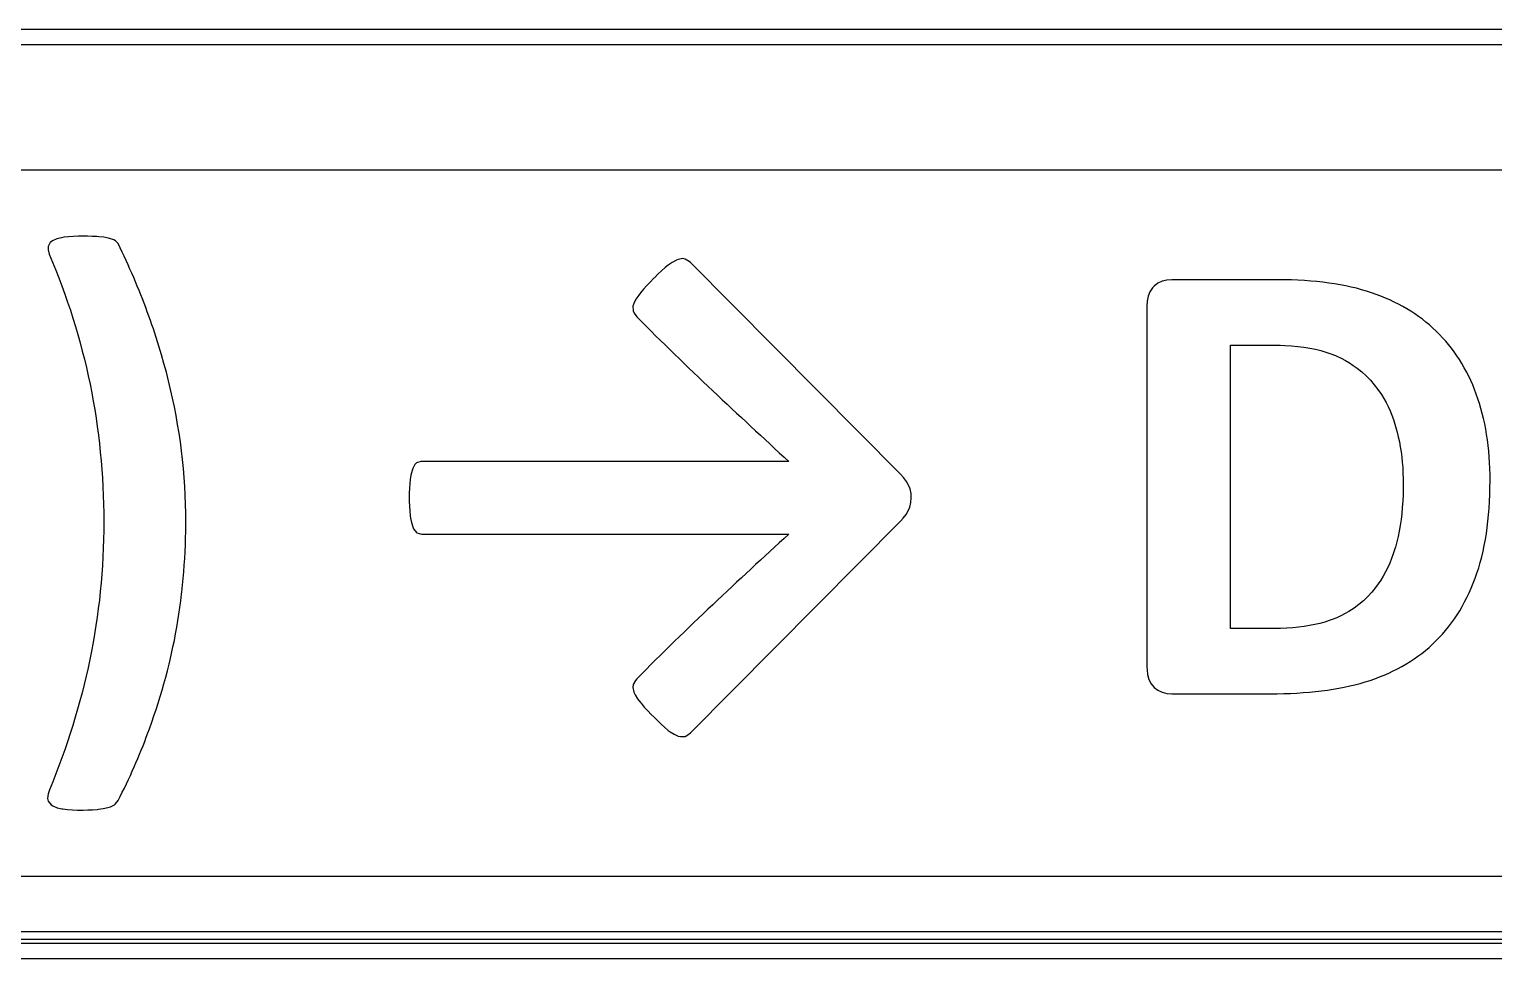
# Model space of a CAD drawing. Extents: x 107 to 207, y -142 to -86.
# Drawn here: x 141.17 to 150.63, y -92.06 to -86.06 of the extents above; entities that cross this region are included whole.
import ezdxf

# ---------------------------------------------------------------- set-up
doc = ezdxf.new("R2010")
doc.units = 0
doc.layers.add('BLACK', color=7, linetype='CONTINUOUS')

msp = doc.modelspace()

# ---------------------------------------------------------------- linework, layer by layer
at = {"layer": 'BLACK', "linetype": 'CONTINUOUS'}
for p, q in [((110.45, -86.06), (203.25, -86.06)), ((203.25, -86.16), (110.45, -86.16)), ((125.823864, -86.967067), (153.307217, -86.967067)), ((141.292009, -87.462316), (141.291969, -87.483033)), ((141.305638, -87.435975), (141.292009, -87.462316)), ((141.320586, -87.424947), (141.305638, -87.435975)), ((141.349662, -87.412819), (141.320586, -87.424947)), ((141.379183, -87.405434), (141.349662, -87.412819)), ((141.393126, -87.402965), (141.379183, -87.405434)), ((141.424911, -87.399101), (141.393126, -87.402965)), ((141.454563, -87.397041), (141.424911, -87.399101)), ((141.487971, -87.395896), (141.454563, -87.397041)), ((141.515491, -87.395638), (141.487971, -87.395896)), ((141.545946, -87.395867), (141.515491, -87.395638)), ((141.576812, -87.396672), (141.545946, -87.395867)), ((141.606894, -87.398246), (141.576812, -87.396672)), ((141.620272, -87.399302), (141.606894, -87.398246)), ((141.651667, -87.402409), (141.620272, -87.399302)), ((141.68158, -87.407797), (141.651667, -87.402409)), ((141.688415, -87.40956), (141.68158, -87.407797)), ((141.717056, -87.419162), (141.688415, -87.40956)), ((141.726517, -87.424947), (141.717056, -87.419162)), ((141.744103, -87.443265), (141.726517, -87.424947)), ((141.75742, -87.47066), (141.744103, -87.443265)), ((141.291969, -87.483033), (141.299337, -87.512142)), ((141.299337, -87.512142), (141.320889, -87.563078)), ((141.770535, -87.498074), (141.75742, -87.47066)), ((141.783449, -87.525506), (141.770535, -87.498074)), ((141.796161, -87.552957), (141.783449, -87.525506)), ((141.808671, -87.580427), (141.796161, -87.552957)), ((145.348784, -87.549623), (145.321496, -87.564529)), ((145.360851, -87.545115), (145.348784, -87.549623)), ((145.391019, -87.540421), (145.360851, -87.545115)), ((145.405547, -87.543649), (145.391019, -87.540421)), ((145.431513, -87.558762), (145.405547, -87.543649)), ((141.320889, -87.563078), (141.341766, -87.61422)), ((141.341766, -87.61422), (141.361968, -87.665568)), ((141.820979, -87.607915), (141.808671, -87.580427)), ((141.833086, -87.635421), (141.820979, -87.607915)), ((141.84499, -87.662947), (141.833086, -87.635421)), ((145.229573, -87.641357), (145.206978, -87.663817)), ((145.253421, -87.61878), (145.229573, -87.641357)), ((145.277732, -87.597322), (145.253421, -87.61878)), ((145.297103, -87.581751), (145.277732, -87.597322)), ((145.321496, -87.564529), (145.297103, -87.581751)), ((145.439986, -87.565631), (145.431513, -87.558762)), ((146.795533, -88.93217), (145.439986, -87.565631)), ((141.361968, -87.665568), (141.381494, -87.717123)), ((141.381494, -87.717123), (141.400344, -87.768883)), ((141.856693, -87.69049), (141.84499, -87.662947)), ((141.868194, -87.718053), (141.856693, -87.69049)), ((141.879494, -87.745634), (141.868194, -87.718053)), ((141.890591, -87.773234), (141.879494, -87.745634)), ((145.137016, -87.738239), (145.116852, -87.762002)), ((145.158345, -87.714585), (145.137016, -87.738239)), ((145.179638, -87.691935), (145.158345, -87.714585)), ((145.203385, -87.667462), (145.179638, -87.691935)), ((145.206978, -87.663817), (145.203385, -87.667462)), ((148.423095, -87.728171), (148.405784, -87.754641)), ((148.433914, -87.717306), (148.423095, -87.728171)), ((148.458644, -87.699675), (148.433914, -87.717306)), ((148.485938, -87.687081), (148.458644, -87.699675)), ((148.515797, -87.679525), (148.485938, -87.687081)), ((148.54822, -87.677006), (148.515797, -87.679525)), ((149.232588, -87.677006), (148.54822, -87.677006)), ((149.276681, -87.677332), (149.232588, -87.677006)), ((149.319932, -87.678311), (149.276681, -87.677332)), ((149.362342, -87.679942), (149.319932, -87.678311)), ((149.40391, -87.682226), (149.362342, -87.679942)), ((149.444636, -87.685163), (149.40391, -87.682226)), ((149.484521, -87.688752), (149.444636, -87.685163)), ((149.523565, -87.692994), (149.484521, -87.688752)), ((149.561767, -87.697889), (149.523565, -87.692994)), ((149.599127, -87.703436), (149.561767, -87.697889)), ((149.635646, -87.709635), (149.599127, -87.703436)), ((149.671324, -87.716487), (149.635646, -87.709635)), ((149.70616, -87.723992), (149.671324, -87.716487)), ((149.740155, -87.732149), (149.70616, -87.723992)), ((149.773308, -87.740959), (149.740155, -87.732149)), ((149.805619, -87.750422), (149.773308, -87.740959)), ((141.400344, -87.768883), (141.418519, -87.82085)), ((141.418519, -87.82085), (141.436019, -87.873022)), ((141.901487, -87.800852), (141.890591, -87.773234)), ((141.912181, -87.828489), (141.901487, -87.800852)), ((141.922673, -87.856144), (141.912181, -87.828489)), ((145.073621, -87.830146), (145.06823, -87.848336)), ((145.087666, -87.803038), (145.073621, -87.830146)), ((145.105733, -87.776454), (145.087666, -87.803038)), ((145.116852, -87.762002), (145.105733, -87.776454)), ((148.389375, -87.81617), (148.387752, -87.848464)), ((148.395371, -87.782986), (148.389375, -87.81617)), ((148.405784, -87.754641), (148.395371, -87.782986)), ((149.83709, -87.760537), (149.805619, -87.750422)), ((149.867833, -87.771296), (149.83709, -87.760537)), ((149.897963, -87.78269), (149.867833, -87.771296)), ((149.927481, -87.79472), (149.897963, -87.78269)), ((149.956387, -87.807386), (149.927481, -87.79472)), ((149.98468, -87.820686), (149.956387, -87.807386)), ((150.01236, -87.834623), (149.98468, -87.820686)), ((150.039429, -87.849194), (150.01236, -87.834623)), ((141.436019, -87.873022), (141.452843, -87.925401)), ((141.452843, -87.925401), (141.468992, -87.977985)), ((141.932964, -87.883818), (141.922673, -87.856144)), ((141.943052, -87.911511), (141.932964, -87.883818)), ((141.952939, -87.939222), (141.943052, -87.911511)), ((145.06823, -87.848336), (145.069958, -87.877773)), ((145.069958, -87.877773), (145.07669, -87.892508)), ((145.07669, -87.892508), (145.093405, -87.916608)), ((145.093405, -87.916608), (145.123827, -87.947065)), ((148.387752, -87.848464), (148.387752, -88.099057)), ((150.065884, -87.864401), (150.039429, -87.849194)), ((150.091727, -87.880243), (150.065884, -87.864401)), ((150.116957, -87.896721), (150.091727, -87.880243)), ((150.141575, -87.913835), (150.116957, -87.896721)), ((150.165581, -87.931583), (150.141575, -87.913835)), ((150.188974, -87.949967), (150.165581, -87.931583)), ((141.468992, -87.977985), (141.484465, -88.030776)), ((141.962624, -87.966952), (141.952939, -87.939222)), ((141.972107, -87.994701), (141.962624, -87.966952)), ((141.990468, -88.050254), (141.972107, -87.994701)), ((145.123827, -87.947065), (145.154279, -87.977436)), ((145.154279, -87.977436), (145.184758, -88.007721)), ((145.184758, -88.007721), (145.215267, -88.03792)), ((150.211754, -87.968987), (150.188974, -87.949967)), ((150.233922, -87.988642), (150.211754, -87.968987)), ((150.255478, -88.008932), (150.233922, -87.988642)), ((150.276409, -88.029752), (150.255478, -88.008932)), ((150.296705, -88.051178), (150.276409, -88.029752)), ((141.484465, -88.030776), (141.499263, -88.083773)), ((141.499263, -88.083773), (141.513385, -88.136976)), ((142.008022, -88.105881), (141.990468, -88.050254)), ((142.024769, -88.161583), (142.008022, -88.105881)), ((145.215267, -88.03792), (145.245804, -88.068034)), ((145.245804, -88.068034), (145.27637, -88.098061)), ((145.27637, -88.098061), (145.306964, -88.128003)), ((148.387752, -88.099057), (148.387752, -90.178541)), ((148.927041, -89.927948), (148.927041, -88.099057)), ((148.927041, -88.099057), (149.201081, -88.099057)), ((149.201081, -88.099057), (149.216603, -88.099123)), ((149.216603, -88.099123), (149.24708, -88.09965)), ((149.24708, -88.09965), (149.276801, -88.100703)), ((149.276801, -88.100703), (149.319966, -88.103271)), ((149.319966, -88.103271), (149.361431, -88.107023)), ((149.361431, -88.107023), (149.401196, -88.11196)), ((149.401196, -88.11196), (149.439261, -88.118083)), ((149.439261, -88.118083), (149.475625, -88.12539)), ((150.316366, -88.073212), (150.296705, -88.051178)), ((150.335391, -88.095852), (150.316366, -88.073212)), ((150.35378, -88.119099), (150.335391, -88.095852)), ((150.371535, -88.142952), (150.35378, -88.119099)), ((141.513385, -88.136976), (141.526832, -88.190385)), ((141.526832, -88.190385), (141.539603, -88.244)), ((142.040709, -88.217359), (142.024769, -88.161583)), ((142.055842, -88.273209), (142.040709, -88.217359)), ((145.306964, -88.128003), (145.337587, -88.157859)), ((145.337587, -88.157859), (145.368238, -88.187629)), ((145.368238, -88.187629), (145.398918, -88.217313)), ((145.398918, -88.217313), (145.429627, -88.246911)), ((149.475625, -88.12539), (149.51029, -88.133882)), ((149.51029, -88.133882), (149.543254, -88.143559)), ((149.543254, -88.143559), (149.574518, -88.154421)), ((149.574518, -88.154421), (149.604082, -88.166468)), ((149.604082, -88.166468), (149.613644, -88.170734)), ((149.613644, -88.170734), (149.641669, -88.184157)), ((149.641669, -88.184157), (149.668701, -88.19852)), ((149.668701, -88.19852), (149.694743, -88.213824)), ((149.694743, -88.213824), (149.719792, -88.230068)), ((150.388654, -88.167413), (150.371535, -88.142952)), ((150.405137, -88.19248), (150.388654, -88.167413)), ((150.420985, -88.218154), (150.405137, -88.19248)), ((150.436198, -88.244435), (150.420985, -88.218154)), ((141.539603, -88.244), (141.551699, -88.297821)), ((141.551699, -88.297821), (141.563119, -88.351849)), ((142.070167, -88.329134), (142.055842, -88.273209)), ((145.429627, -88.246911), (145.460365, -88.276424)), ((145.460365, -88.276424), (145.491131, -88.30585)), ((145.491131, -88.30585), (145.521925, -88.335191)), ((149.719792, -88.230068), (149.74385, -88.247252)), ((149.74385, -88.247252), (149.774384, -88.271626)), ((149.774384, -88.271626), (149.803155, -88.297673)), ((149.803155, -88.297673), (149.830163, -88.32539)), ((150.450775, -88.271323), (150.436198, -88.244435)), ((150.464717, -88.298818), (150.450775, -88.271323)), ((150.478024, -88.326919), (150.464717, -88.298818)), ((141.563119, -88.351849), (141.573855, -88.405973)), ((141.573855, -88.405973), (141.583899, -88.46027)), ((142.083654, -88.385082), (142.070167, -88.329134)), ((142.09627, -88.441184), (142.083654, -88.385082)), ((145.521925, -88.335191), (145.552748, -88.364445)), ((145.552748, -88.364445), (145.5836, -88.393614)), ((145.5836, -88.393614), (145.614541, -88.422614)), ((149.830163, -88.32539), (149.855408, -88.35478)), ((149.855408, -88.35478), (149.879107, -88.38552)), ((149.879107, -88.38552), (149.901112, -88.417657)), ((150.490695, -88.355627), (150.478024, -88.326919)), ((150.50273, -88.384942), (150.490695, -88.355627)), ((150.514131, -88.414863), (150.50273, -88.384942)), ((141.583899, -88.46027), (141.593249, -88.514738)), ((142.108017, -88.497441), (142.09627, -88.441184)), ((142.118893, -88.553853), (142.108017, -88.497441)), ((145.614541, -88.422614), (145.645447, -88.451546)), ((145.645447, -88.451546), (145.676319, -88.480408)), ((145.676319, -88.480408), (145.707157, -88.509202)), ((149.901112, -88.417657), (149.916503, -88.442676)), ((149.916503, -88.442676), (149.930942, -88.468481)), ((149.930942, -88.468481), (149.944427, -88.495072)), ((149.944427, -88.495072), (149.956959, -88.522449)), ((150.524867, -88.445297), (150.514131, -88.414863)), ((150.53491, -88.476332), (150.524867, -88.445297)), ((150.544261, -88.507969), (150.53491, -88.476332)), ((141.593249, -88.514738), (141.601908, -88.569378)), ((141.601908, -88.569378), (141.609873, -88.624189)), ((142.1289, -88.610419), (142.118893, -88.553853)), ((145.707157, -88.509202), (145.73796, -88.537927)), ((145.73796, -88.537927), (145.768729, -88.566584)), ((145.768729, -88.566584), (145.799463, -88.595172)), ((145.799463, -88.595172), (145.830163, -88.623691)), ((149.956959, -88.522449), (149.968538, -88.550611)), ((149.968538, -88.550611), (149.979164, -88.579558)), ((149.979164, -88.579558), (149.988837, -88.609292)), ((150.55292, -88.540206), (150.544261, -88.507969)), ((150.560885, -88.573044), (150.55292, -88.540206)), ((150.568158, -88.606483), (150.560885, -88.573044)), ((141.609873, -88.624189), (141.617146, -88.679172)), ((141.617146, -88.679172), (141.623726, -88.734327)), ((142.138036, -88.66714), (142.1289, -88.610419)), ((142.146302, -88.724015), (142.138036, -88.66714)), ((145.830163, -88.623691), (145.860829, -88.652142)), ((145.860829, -88.652142), (145.891461, -88.680523)), ((145.891461, -88.680523), (145.922058, -88.708836)), ((149.988837, -88.609292), (149.997557, -88.639811)), ((149.997557, -88.639811), (150.00297, -88.660431)), ((150.00297, -88.660431), (150.010433, -88.691746)), ((150.010433, -88.691746), (150.017112, -88.723525)), ((150.574738, -88.640524), (150.568158, -88.606483)), ((150.580626, -88.675165), (150.574738, -88.640524)), ((150.585821, -88.710408), (150.580626, -88.675165)), ((141.623726, -88.734327), (141.629614, -88.789654)), ((142.153698, -88.781045), (142.146302, -88.724015)), ((142.160224, -88.838229), (142.153698, -88.781045)), ((145.922058, -88.708836), (145.952621, -88.737081)), ((145.952621, -88.737081), (145.983149, -88.765257)), ((145.983149, -88.765257), (146.013643, -88.793364)), ((150.017112, -88.723525), (150.023004, -88.755768)), ((150.023004, -88.755768), (150.028111, -88.788475)), ((150.590323, -88.746251), (150.585821, -88.710408)), ((150.594133, -88.782696), (150.590323, -88.746251)), ((150.59725, -88.819742), (150.594133, -88.782696)), ((141.629614, -88.789654), (141.634809, -88.845153)), ((141.634809, -88.845153), (141.639311, -88.900823)), ((142.16588, -88.895568), (142.160224, -88.838229)), ((143.661253, -88.869487), (143.646999, -88.895533)), ((143.671179, -88.85963), (143.661253, -88.869487)), ((143.699546, -88.849462), (143.671179, -88.85963)), ((143.702686, -88.849371), (143.699546, -88.849462)), ((146.074528, -88.849371), (143.702686, -88.849371)), ((146.013643, -88.793364), (146.044103, -88.821402)), ((146.044103, -88.821402), (146.074528, -88.849371)), ((150.028111, -88.788475), (150.032433, -88.821645)), ((150.032433, -88.821645), (150.035968, -88.855279)), ((150.035968, -88.855279), (150.038718, -88.889377)), ((150.599674, -88.857389), (150.59725, -88.819742)), ((150.601406, -88.895636), (150.599674, -88.857389)), ((141.639311, -88.900823), (141.643121, -88.956665)), ((141.643121, -88.956665), (141.646238, -89.012678)), ((142.170665, -88.953061), (142.16588, -88.895568)), ((142.174581, -89.010709), (142.170665, -88.953061)), ((143.630146, -88.966608), (143.627581, -88.991246)), ((143.635113, -88.937383), (143.630146, -88.966608)), ((143.642686, -88.907449), (143.635113, -88.937383)), ((143.646999, -88.895533), (143.642686, -88.907449)), ((146.815723, -88.954264), (146.795533, -88.93217)), ((146.83439, -88.979354), (146.815723, -88.954264)), ((150.038718, -88.889377), (150.040682, -88.923938)), ((150.040682, -88.923938), (150.041861, -88.958963)), ((150.041861, -88.958963), (150.042254, -88.994452)), ((150.602445, -88.934485), (150.601406, -88.895636)), ((150.602416, -89.019499), (150.602791, -88.973935)), ((150.602791, -88.973935), (150.602445, -88.934485)), ((141.646238, -89.012678), (141.648662, -89.068864)), ((141.648662, -89.068864), (141.650394, -89.125221)), ((142.177626, -89.068512), (142.174581, -89.010709)), ((142.179801, -89.126469), (142.177626, -89.068512)), ((143.624565, -89.053942), (143.624284, -89.083845)), ((143.625572, -89.022686), (143.624565, -89.053942)), ((143.627581, -88.991246), (143.625572, -89.022686)), ((146.846092, -88.998848), (146.83439, -88.979354)), ((146.858147, -89.027287), (146.846092, -88.998848)), ((146.86431, -89.056977), (146.858147, -89.027287)), ((146.865875, -89.083845), (146.86431, -89.056977)), ((150.041019, -89.065853), (150.039094, -89.107338)), ((150.042056, -89.023352), (150.041019, -89.065853)), ((150.042254, -88.994452), (150.042056, -89.023352)), ((150.599416, -89.108136), (150.601291, -89.064233)), ((150.601291, -89.064233), (150.602416, -89.019499)), ((141.650394, -89.125221), (141.651433, -89.18175)), ((142.181107, -89.18458), (142.179801, -89.126469)), ((143.624284, -89.083845), (143.624427, -89.105447)), ((143.624427, -89.105447), (143.625252, -89.137481)), ((143.625252, -89.137481), (143.627055, -89.169797)), ((146.84829, -89.165177), (146.856791, -89.144228)), ((146.856791, -89.144228), (146.863797, -89.113952)), ((146.863797, -89.113952), (146.865875, -89.083845)), ((150.036279, -89.147804), (150.032576, -89.187254)), ((150.039094, -89.107338), (150.036279, -89.147804)), ((150.593417, -89.193453), (150.596792, -89.15121)), ((150.596792, -89.15121), (150.599416, -89.108136)), ((141.651779, -89.23845), (141.651427, -89.29542)), ((141.651433, -89.18175), (141.651779, -89.23845)), ((142.181542, -89.242847), (142.181107, -89.18458)), ((142.181436, -89.272222), (142.181542, -89.242847)), ((143.627055, -89.169797), (143.630146, -89.201081)), ((143.630146, -89.201081), (143.632296, -89.215006)), ((143.632296, -89.215006), (143.638187, -89.244338)), ((143.638187, -89.244338), (143.646999, -89.272889)), ((145.439986, -90.602058), (146.795533, -89.235519)), ((146.795533, -89.235519), (146.813926, -89.215736)), ((146.813926, -89.215736), (146.832628, -89.191556)), ((146.832628, -89.191556), (146.84829, -89.165177)), ((150.027985, -89.225686), (150.022504, -89.2631)), ((150.032576, -89.187254), (150.027985, -89.225686)), ((150.584418, -89.27545), (150.589293, -89.234867)), ((150.589293, -89.234867), (150.593417, -89.193453)), ((141.650371, -89.352206), (141.648611, -89.40881)), ((141.651427, -89.29542), (141.650371, -89.352206)), ((142.178894, -89.389206), (142.180244, -89.345434)), ((142.180244, -89.345434), (142.181118, -89.301545)), ((142.181118, -89.301545), (142.181436, -89.272222)), ((143.646999, -89.272889), (143.652357, -89.284429)), ((143.652357, -89.284429), (143.671179, -89.30806)), ((143.671179, -89.30806), (143.673946, -89.309893)), ((143.673946, -89.309893), (143.702686, -89.318318)), ((143.702686, -89.318318), (146.074528, -89.318318)), ((146.044103, -89.34629), (146.013643, -89.374337)), ((146.074528, -89.318318), (146.044103, -89.34629)), ((150.008877, -89.334876), (150.000731, -89.369237)), ((150.016135, -89.299496), (150.008877, -89.334876)), ((150.022504, -89.2631), (150.016135, -89.299496)), ((150.57242, -89.354127), (150.578794, -89.315204)), ((150.578794, -89.315204), (150.584418, -89.27545)), ((141.648611, -89.40881), (141.646146, -89.46523)), ((142.174764, -89.476404), (142.177067, -89.432863)), ((142.177067, -89.432863), (142.178894, -89.389206)), ((145.952621, -89.430654), (145.922058, -89.458924)), ((145.983149, -89.402458), (145.952621, -89.430654)), ((146.013643, -89.374337), (145.983149, -89.402458)), ((149.978254, -89.445286), (149.967122, -89.476142)), ((149.988485, -89.413425), (149.978254, -89.445286)), ((149.991695, -89.402581), (149.988485, -89.413425)), ((150.000731, -89.369237), (149.991695, -89.402581)), ((150.548798, -89.465917), (150.557422, -89.429484)), ((150.557422, -89.429484), (150.565296, -89.39222)), ((150.565296, -89.39222), (150.57242, -89.354127)), ((141.642978, -89.521467), (141.639105, -89.57752)), ((141.646146, -89.46523), (141.642978, -89.521467)), ((142.168728, -89.563138), (142.171984, -89.519829)), ((142.171984, -89.519829), (142.174764, -89.476404)), ((145.860829, -89.515688), (145.830163, -89.544181)), ((145.891461, -89.487269), (145.860829, -89.515688)), ((145.922058, -89.458924), (145.891461, -89.487269)), ((149.942152, -89.53484), (149.928314, -89.562683)), ((149.955087, -89.505994), (149.942152, -89.53484)), ((149.967122, -89.476142), (149.955087, -89.505994)), ((150.518427, -89.570236), (150.5293, -89.536293)), ((150.5293, -89.536293), (150.539424, -89.50152)), ((150.539424, -89.50152), (150.548798, -89.465917)), ((141.634528, -89.633391), (141.629248, -89.689078)), ((141.639105, -89.57752), (141.634528, -89.633391)), ((142.160785, -89.649408), (142.164995, -89.606331)), ((142.164995, -89.606331), (142.168728, -89.563138)), ((145.73796, -89.630108), (145.707157, -89.658899)), ((145.768729, -89.601391), (145.73796, -89.630108)), ((145.799463, -89.572749), (145.768729, -89.601391)), ((145.830163, -89.544181), (145.799463, -89.572749)), ((149.897935, -89.615353), (149.881392, -89.640182)), ((149.913575, -89.58952), (149.897935, -89.615353)), ((149.928314, -89.562683), (149.913575, -89.58952)), ((150.481501, -89.667074), (150.494479, -89.635583)), ((150.494479, -89.635583), (150.506803, -89.603349)), ((150.506803, -89.603349), (150.518427, -89.570236)), ((141.629248, -89.689078), (141.623263, -89.744583)), ((142.149234, -89.74949), (142.154431, -89.706664)), ((142.154431, -89.706664), (142.156099, -89.692369)), ((142.156099, -89.692369), (142.160785, -89.649408)), ((145.645447, -89.716705), (145.614541, -89.745719)), ((145.676319, -89.687765), (145.645447, -89.716705)), ((145.707157, -89.658899), (145.676319, -89.687765)), ((149.813024, -89.722601), (149.785157, -89.749162)), ((149.839288, -89.694207), (149.813024, -89.722601)), ((149.863949, -89.664005), (149.839288, -89.694207)), ((149.881392, -89.640182), (149.863949, -89.664005)), ((150.438654, -89.757079), (150.453589, -89.727821)), ((150.453589, -89.727821), (150.467871, -89.69782)), ((150.467871, -89.69782), (150.481501, -89.667074)), ((141.616574, -89.799904), (141.609181, -89.855041)), ((141.623263, -89.744583), (141.616574, -89.799904)), ((142.137333, -89.83491), (142.143534, -89.792239)), ((142.143534, -89.792239), (142.149234, -89.74949)), ((145.552748, -89.803896), (145.521925, -89.833094)), ((145.5836, -89.774808), (145.552748, -89.803896)), ((145.614541, -89.745719), (145.5836, -89.774808)), ((149.691941, -89.817855), (149.666382, -89.832453)), ((149.724616, -89.796789), (149.691941, -89.817855)), ((149.755688, -89.773892), (149.724616, -89.796789)), ((149.785157, -89.749162), (149.755688, -89.773892)), ((150.389933, -89.840387), (150.406826, -89.813362)), ((150.406826, -89.813362), (150.423066, -89.785592)), ((150.423066, -89.785592), (150.438654, -89.757079)), ((141.601083, -89.909996), (141.592282, -89.964767)), ((141.609181, -89.855041), (141.601083, -89.909996)), ((142.115714, -89.962461), (142.123422, -89.920021)), ((142.123422, -89.920021), (142.130629, -89.877504)), ((142.130629, -89.877504), (142.137333, -89.83491)), ((145.429627, -89.921339), (145.398918, -89.950972)), ((145.460365, -89.891815), (145.429627, -89.921339)), ((145.491131, -89.8624), (145.460365, -89.891815)), ((145.521925, -89.833094), (145.491131, -89.8624)), ((149.366311, -89.919808), (149.328874, -89.923369)), ((149.402513, -89.915229), (149.366311, -89.919808)), ((149.437478, -89.909633), (149.402513, -89.915229)), ((149.471206, -89.903019), (149.437478, -89.909633)), ((149.503698, -89.895387), (149.471206, -89.903019)), ((149.534953, -89.886738), (149.503698, -89.895387)), ((149.564972, -89.877072), (149.534953, -89.886738)), ((149.584298, -89.870062), (149.564972, -89.877072)), ((149.612561, -89.858556), (149.584298, -89.870062)), ((149.639923, -89.84602), (149.612561, -89.858556)), ((149.666382, -89.832453), (149.639923, -89.84602)), ((150.315836, -89.941045), (150.335339, -89.916997)), ((150.335339, -89.916997), (150.35419, -89.892204)), ((150.35419, -89.892204), (150.372388, -89.866668)), ((150.372388, -89.866668), (150.389933, -89.840387)), ((141.592282, -89.964767), (141.582777, -90.019356)), ((142.098789, -90.047108), (142.107503, -90.004823)), ((142.107503, -90.004823), (142.115714, -89.962461)), ((145.337587, -90.010563), (145.306964, -90.040522)), ((145.368238, -89.980713), (145.337587, -90.010563)), ((145.398918, -89.950972), (145.368238, -89.980713)), ((149.209141, -89.927948), (148.927041, -89.927948)), ((149.250288, -89.927439), (149.209141, -89.927948)), ((149.290199, -89.925913), (149.250288, -89.927439)), ((149.328874, -89.923369), (149.290199, -89.925913)), ((150.231297, -90.029797), (150.253411, -90.008725)), ((150.253411, -90.008725), (150.274872, -89.98691)), ((150.274872, -89.98691), (150.29568, -89.96435)), ((150.29568, -89.96435), (150.315836, -89.941045)), ((141.572567, -90.073761), (141.561653, -90.127983)), ((141.582777, -90.019356), (141.572567, -90.073761)), ((142.079856, -90.131446), (142.089574, -90.089316)), ((142.089574, -90.089316), (142.098789, -90.047108)), ((145.245804, -90.100766), (145.215267, -90.131051)), ((145.27637, -90.070589), (145.245804, -90.100766)), ((145.306964, -90.040522), (145.27637, -90.070589)), ((150.111971, -90.124708), (150.13705, -90.1071)), ((150.13705, -90.1071), (150.161522, -90.088805)), ((150.161522, -90.088805), (150.185387, -90.069822)), ((150.185387, -90.069822), (150.208646, -90.050153)), ((150.208646, -90.050153), (150.231297, -90.029797)), ((141.550162, -90.18193), (141.538034, -90.235694)), ((141.561653, -90.127983), (141.550162, -90.18193)), ((142.051786, -90.243167), (142.062687, -90.201361)), ((142.062687, -90.201361), (142.073098, -90.15949)), ((142.073098, -90.15949), (142.079856, -90.131446)), ((145.154279, -90.191948), (145.123827, -90.222559)), ((145.184758, -90.161445), (145.154279, -90.191948)), ((145.215267, -90.131051), (145.184758, -90.161445)), ((148.387752, -90.178541), (148.388158, -90.195133)), ((148.388158, -90.195133), (148.391404, -90.22565)), ((149.948756, -90.215933), (149.977476, -90.202446)), ((149.977476, -90.202446), (150.005588, -90.188273)), ((150.005588, -90.188273), (150.033094, -90.173412)), ((150.033094, -90.173412), (150.059994, -90.157864)), ((150.059994, -90.157864), (150.086286, -90.14163)), ((150.086286, -90.14163), (150.111971, -90.124708)), ((141.525272, -90.289275), (141.511874, -90.342672)), ((141.538034, -90.235694), (141.525272, -90.289275)), ((142.028516, -90.326587), (142.040396, -90.284909)), ((142.040396, -90.284909), (142.051786, -90.243167)), ((145.069958, -90.289916), (145.067052, -90.308909)), ((145.084189, -90.264099), (145.069958, -90.289916)), ((145.093405, -90.253279), (145.084189, -90.264099)), ((145.123827, -90.222559), (145.093405, -90.253279)), ((148.391404, -90.22565), (148.399293, -90.25676)), ((148.399293, -90.25676), (148.413719, -90.28639)), ((148.413719, -90.28639), (148.433914, -90.309699)), ((149.661693, -90.306723), (149.696434, -90.299209)), ((149.696434, -90.299209), (149.730409, -90.291095)), ((149.730409, -90.291095), (149.763616, -90.28238)), ((149.763616, -90.28238), (149.796057, -90.273063)), ((149.796057, -90.273063), (149.82781, -90.263011)), ((149.82781, -90.263011), (149.858957, -90.252272)), ((149.858957, -90.252272), (149.889497, -90.240846)), ((149.889497, -90.240846), (149.91943, -90.228733)), ((149.91943, -90.228733), (149.948756, -90.215933)), ((141.511874, -90.342672), (141.49784, -90.395887)), ((142.003288, -90.409748), (142.016147, -90.3682)), ((142.016147, -90.3682), (142.028516, -90.326587)), ((145.067052, -90.308909), (145.073621, -90.338276)), ((145.073621, -90.338276), (145.082881, -90.356823)), ((145.082881, -90.356823), (145.099092, -90.382102)), ((145.099092, -90.382102), (145.116852, -90.405687)), ((148.433914, -90.309699), (148.458644, -90.327331)), ((148.458644, -90.327331), (148.485938, -90.339924)), ((148.485938, -90.339924), (148.515797, -90.347481)), ((148.515797, -90.347481), (148.54822, -90.35)), ((148.54822, -90.35), (149.184961, -90.35)), ((149.184961, -90.35), (149.228908, -90.349699)), ((149.228908, -90.349699), (149.272087, -90.348797)), ((149.272087, -90.348797), (149.3145, -90.347295)), ((149.3145, -90.347295), (149.356145, -90.345191)), ((149.356145, -90.345191), (149.397023, -90.342486)), ((149.397023, -90.342486), (149.437134, -90.33918)), ((149.437134, -90.33918), (149.476478, -90.335273)), ((149.476478, -90.335273), (149.515055, -90.330765)), ((149.515055, -90.330765), (149.552865, -90.325656)), ((149.552865, -90.325656), (149.589908, -90.319946)), ((149.589908, -90.319946), (149.626184, -90.313635)), ((149.626184, -90.313635), (149.661693, -90.306723)), ((141.483171, -90.448918), (141.467867, -90.501766)), ((141.49784, -90.395887), (141.483171, -90.448918)), ((141.976103, -90.492653), (141.98994, -90.451233)), ((141.98994, -90.451233), (142.003288, -90.409748)), ((145.116852, -90.405687), (145.120982, -90.410707)), ((145.120982, -90.410707), (145.142048, -90.435141)), ((145.142048, -90.435141), (145.164178, -90.459389)), ((145.164178, -90.459389), (145.186172, -90.48256)), ((145.186172, -90.48256), (145.206978, -90.503872)), ((141.451927, -90.554431), (141.435352, -90.606912)), ((141.467867, -90.501766), (141.451927, -90.554431)), ((141.93681, -90.602791), (141.94696, -90.575299)), ((141.94696, -90.575299), (141.961776, -90.534008)), ((141.961776, -90.534008), (141.976103, -90.492653)), ((145.206978, -90.503872), (145.226444, -90.523278)), ((145.226444, -90.523278), (145.250555, -90.546268)), ((145.250555, -90.546268), (145.27256, -90.56596)), ((145.27256, -90.56596), (145.297103, -90.585938)), ((141.418142, -90.659211), (141.400296, -90.711326)), ((141.435352, -90.606912), (141.418142, -90.659211)), ((141.905254, -90.685343), (141.916008, -90.65786)), ((141.916008, -90.65786), (141.926526, -90.630343)), ((141.926526, -90.630343), (141.93681, -90.602791)), ((145.297103, -90.585938), (145.308513, -90.594367)), ((145.308513, -90.594367), (145.333706, -90.61051)), ((145.333706, -90.61051), (145.360851, -90.622575)), ((145.360851, -90.622575), (145.375347, -90.626303)), ((145.375347, -90.626303), (145.405547, -90.624773)), ((145.405547, -90.624773), (145.416467, -90.620036)), ((145.416467, -90.620036), (145.439986, -90.602058)), ((141.381814, -90.763258), (141.362698, -90.815007)), ((141.400296, -90.711326), (141.381814, -90.763258)), ((141.859894, -90.794932), (141.871586, -90.767586)), ((141.871586, -90.767586), (141.883044, -90.740206)), ((141.883044, -90.740206), (141.894266, -90.712792)), ((141.894266, -90.712792), (141.905254, -90.685343)), ((141.342945, -90.866573), (141.322558, -90.917956)), ((141.362698, -90.815007), (141.342945, -90.866573)), ((141.823409, -90.876763), (141.835805, -90.84952)), ((141.835805, -90.84952), (141.847967, -90.822243)), ((141.847967, -90.822243), (141.859894, -90.794932)), ((141.322558, -90.917956), (141.301535, -90.969155)), ((141.771477, -90.98539), (141.784812, -90.958284)), ((141.784812, -90.958284), (141.797913, -90.931145)), ((141.797913, -90.931145), (141.810778, -90.903971)), ((141.810778, -90.903971), (141.823409, -90.876763)), ((141.29302, -90.996323), (141.289078, -91.026308)), ((141.289078, -91.026308), (141.292273, -91.04331)), ((141.292273, -91.04331), (141.311793, -91.066608)), ((141.301535, -90.969155), (141.29302, -90.996323)), ((141.725991, -91.062899), (141.744103, -91.039497)), ((141.744103, -91.039497), (141.757907, -91.012461)), ((141.757907, -91.012461), (141.771477, -90.98539)), ((141.311793, -91.066608), (141.322853, -91.07356)), ((141.322853, -91.07356), (141.351704, -91.084941)), ((141.351704, -91.084941), (141.380669, -91.091521)), ((141.380669, -91.091521), (141.386591, -91.092586)), ((141.386591, -91.092586), (141.416995, -91.096527)), ((141.416995, -91.096527), (141.449177, -91.098862)), ((141.449177, -91.098862), (141.481319, -91.100004)), ((141.481319, -91.100004), (141.511828, -91.100314)), ((141.511828, -91.100314), (141.518909, -91.100296)), ((141.518909, -91.100296), (141.549216, -91.099794)), ((141.549216, -91.099794), (141.579899, -91.09842)), ((141.579899, -91.09842), (141.610013, -91.095917)), ((141.610013, -91.095917), (141.617716, -91.095198)), ((141.617716, -91.095198), (141.648115, -91.091338)), ((141.648115, -91.091338), (141.67889, -91.084926)), ((141.67889, -91.084926), (141.695076, -91.079917)), ((141.695076, -91.079917), (141.722121, -91.065875)), ((141.722121, -91.065875), (141.725991, -91.062899)), ((153.307217, -91.528885), (125.823864, -91.528885)), ((121.65, -91.885), (158.05, -91.885)), ((158.025, -91.935), (121.675, -91.935)), ((121.75, -91.96), (157.95, -91.96)), ((157.9, -92.06), (121.8, -92.06))]:
    msp.add_line(p, q, dxfattribs=at)

doc.saveas('drawing.dxf')
